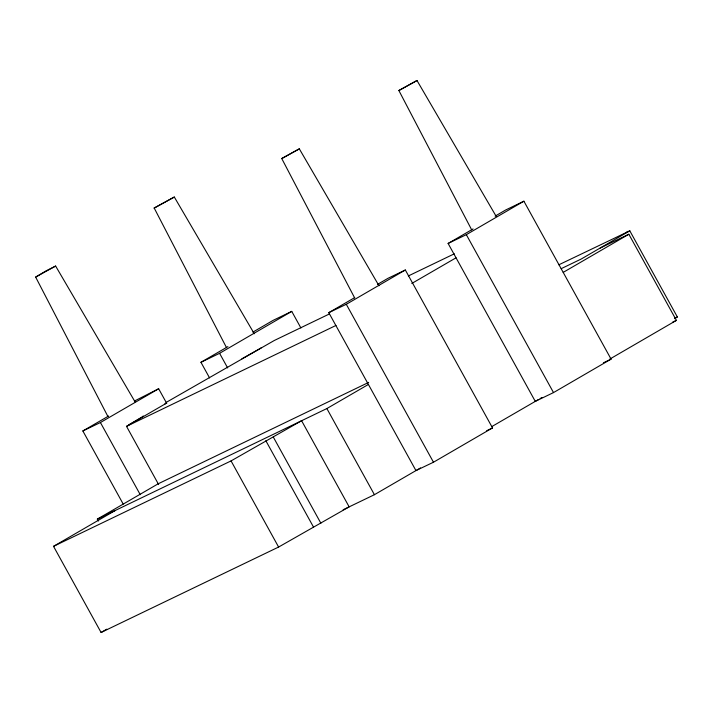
<?xml version="1.0" encoding="UTF-8"?>
<svg xmlns="http://www.w3.org/2000/svg" width="713" height="713" viewBox="0 0 713 713"><rect width="100%" height="100%" fill="white"/><g stroke="black" fill="none" stroke-linecap="round" stroke-linejoin="round"><path stroke-width="1.07" d="M496.203 216.378L416.998 80.516L398.87 90.524L471.712 229.898M398.87 90.524L416.998 80.516M108.028 416.731L35.65 277.09L45.917 270.94L55.632 266.056L135.042 401.82M174.311 197.029L154.204 208.044L174.311 197.029L254.274 333.746M55.632 266.056L35.65 277.09M378.986 285.744L299.326 148.848L281.751 158.553L354.655 297.909M625.426 232.928L628.028 231.413M209.56 377.89L200.95 362.293L227.902 346.634M252.919 332.098L273.132 320.351L291.751 311.385L300.904 327.962M200.95 362.293L219.586 353.318L291.751 311.385M166.04 402.488L274.336 340.466L329.335 313.987M377.516 284.38L387.952 278.328L405.341 269.995L492.523 427.916L433.477 462.229L415.955 470.589L328.782 312.668L354.735 297.588M495.125 216.119L505.677 209.987L523.895 201.2L611.077 359.12L553.511 392.587L535.285 401.374L448.112 243.454L473.058 228.953M328.782 312.668L346.295 304.299L405.341 269.995M448.112 243.454L466.329 234.666L523.895 201.2M53.528 546.336L231.057 460.91L301.599 420.723L349.156 506.863L278.605 547.049L101.086 632.484L53.528 546.336L115.203 510.517L97.342 519.109L98.412 521.043M561.176 268.676L581.184 259.042L629.802 230.825L677.35 316.964L674.48 318.64M563.208 272.384L628.848 234.238L676.405 320.378L609.802 359.076M101.086 632.484L106.781 629.169M420.554 467.915L374.423 494.697L343.149 509.75M538.163 399.708L492.006 426.472M540.089 398.585L542.005 397.471M123.206 504.073L82.851 430.955L108.626 416.009M134.401 401.054L158.651 388.754L166.726 403.38M82.851 430.955L100.417 422.533L158.651 388.754M158.642 484.555L126.513 426.356L166.584 403.112L164.748 403.995M411.793 283.462L456.035 257.812M368.674 382.4L158.215 483.779L97.342 519.109L326.866 408.558L368.407 384.45M129 424.716L143.429 416.16L142.885 416.258M241.885 358.817L259.773 348.737A16.265 0.57 -28.9 0 0 261.421 347.677M558.849 264.79L629.802 230.825M603.403 362.819L611.077 359.12M408.326 275.958L454.315 253.819M126.513 426.356L335.966 325.449M600.132 248.079L628.848 234.238M674.73 318.23L677.35 316.964M672.439 322.294L676.405 320.378M486.721 430.697L492.523 427.916M299.326 148.848L281.751 158.553M466.329 234.666L553.511 392.587M346.295 304.299L433.477 462.229M326.866 408.558L374.423 494.697M273.329 437.096L320.877 523.235M219.586 353.318L227.661 367.944M265.833 440.714L313.381 526.854M231.057 460.91L278.605 547.049M100.417 422.533L140.247 494.67M154.204 208.044L226.538 347.686"/></g></svg>
